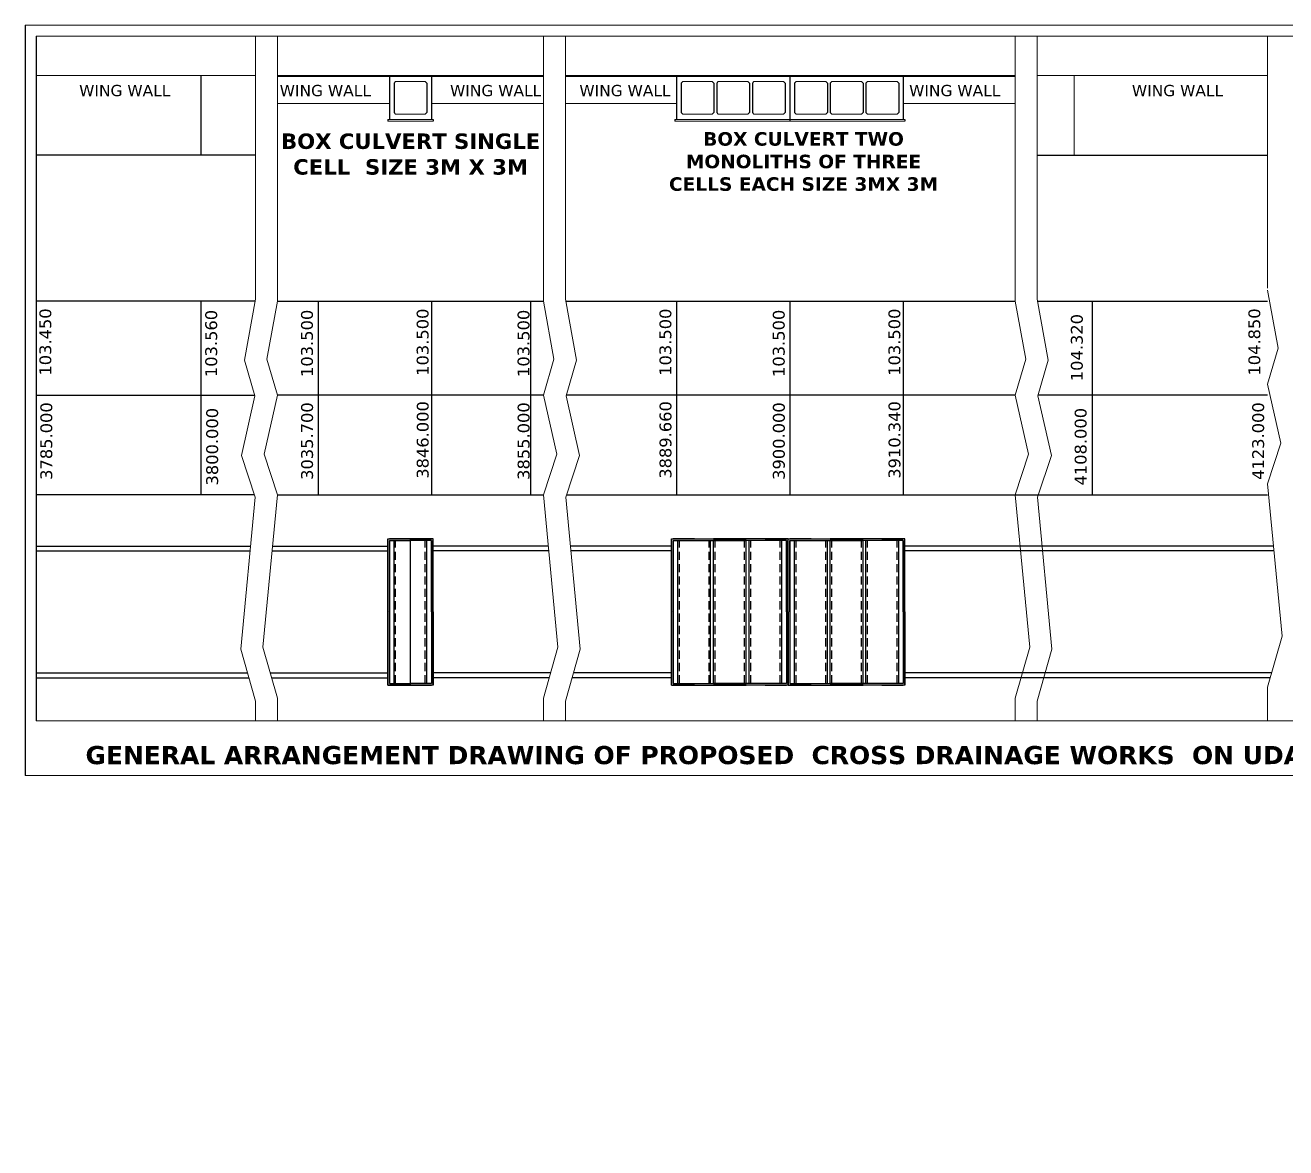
# Model space of a CAD drawing. Header units: metres. Extents: x -237876 to 3149, y -15010 to 96033.
# Drawn here: x -237876 to -122978, y -15010 to 87287 of the extents above; entities that cross this region are included whole.
import ezdxf

# ---------------------------------------------------------------- set-up
doc = ezdxf.new("R2010")
doc.units = ezdxf.units.M
doc.header["$MEASUREMENT"] = 0
doc.linetypes.add('DASHED', pattern=[0.75, 0.5, -0.25])
for name, color, linetype, lineweight in [('EXISTING B WALL', 5, 'Continuous', 30), ('S PROJ', 172, 'Continuous', 0), ('S TEXT', 7, 'Continuous', 20), ('walls', 1, 'Continuous', 30)]:
    doc.layers.add(name, color=color, linetype=linetype, lineweight=lineweight)
doc.styles.add('arial', font='ARIAL.TTF')
doc.styles.get("Standard").update_dxf_attribs({"font": 'verdana.TTF'})

msp = doc.modelspace()

# ---------------------------------------------------------------- linework, layer by layer
for p, q in [((-237875.5, 87286.9), (-237875.5, 18903)), ((-236875.5, 86286.9), (-236875.5, 23903)), ((-221875.5, 82693.3), (-221875.5, 75443.3)), ((-204680.5, 82618.3), (-204680.5, 78688.3)), ((-204260.5, 82018.3), (-204260.5, 79318.3)), ((-201260.5, 82018.3), (-201260.5, 79318.3)), ((-200840.5, 82618.3), (-200840.5, 78688.3)), ((-178520.5, 82618.3), (-178520.5, 78688.3)), ((-178100.5, 82018.3), (-178100.5, 79318.3)), ((-175100.5, 82018.3), (-175100.5, 79318.3)), ((-175100.5, 82018.3), (-175100.5, 79318.3)), ((-174850.5, 82018.3), (-174850.5, 79318.3)), ((-174850.5, 82018.3), (-174850.5, 79318.3)), ((-171850.5, 82018.3), (-171850.5, 79318.3)), ((-171600.5, 82018.3), (-171600.5, 79318.3)), ((-168600.5, 82018.3), (-168600.5, 79318.3)), ((-168180.5, 82618.3), (-168180.5, 78538.3)), ((-168180.5, 82618.3), (-168180.5, 78538.3)), ((-167760.5, 82018.3), (-167760.5, 79318.3)), ((-164760.5, 82018.3), (-164760.5, 79318.3)), ((-164760.5, 82018.3), (-164760.5, 79318.3)), ((-164510.5, 82018.3), (-164510.5, 79318.3)), ((-164510.5, 82018.3), (-164510.5, 79318.3)), ((-161510.5, 82018.3), (-161510.5, 79318.3)), ((-161260.5, 82018.3), (-161260.5, 79318.3)), ((-158260.5, 82018.3), (-158260.5, 79318.3)), ((-157840.5, 82618.3), (-157840.5, 78688.3)), ((-204830.5, 78688.3), (-204830.5, 78538.3)), ((-200690.5, 78688.3), (-200690.5, 78538.3)), ((-178670.5, 78688.3), (-178670.5, 78538.3)), ((-157690.5, 78688.3), (-157690.5, 78538.3)), ((-236825.7, 75593.3), (-236875.5, 75593.3)), ((-216875.5, 75443.3), (-236875.5, 75443.3)), ((-145640.5, 75443.3), (-124640.5, 75443.3)), ((-216908.2, 62134.1), (-236875.5, 62134.1)), ((-221875.5, 62134.1), (-221875.5, 44500.1)), ((-214880.5, 62134.1), (-190640.5, 62134.1)), ((-211180.5, 62134.1), (-211180.5, 44500.1)), ((-200840.5, 62134.1), (-200840.5, 44500.1)), ((-191819.8, 62134.1), (-191819.8, 44500.1)), ((-188607.8, 62134.1), (-147640.5, 62134.1)), ((-178520.5, 62134.1), (-178520.5, 44500.1)), ((-168180.5, 62134.1), (-168180.5, 44500.1)), ((-157840.5, 62134.1), (-157840.5, 44500.1)), ((-145607.8, 62134.1), (-124640.5, 62134.1)), ((-140640.5, 62134.1), (-140640.5, 44500.1)), ((-236875.5, 53567.1), (-216958.6, 53567.1)), ((-190640.5, 53567.1), (-214880.5, 53567.1)), ((-147640.5, 53567.1), (-188557.5, 53567.1)), ((-124640.5, 53567.1), (-145557.5, 53567.1)), ((-216982.1, 44500.1), (-236875.5, 44500.1)), ((-214880.5, 44500.1), (-190640.5, 44500.1)), ((-188534, 44500.1), (-167640.5, 44500.1)), ((-176520.5, 44500.1), (-124640.5, 44500.1))]:
    msp.add_line(p, q)
at = {"layer": 'EXISTING B WALL'}
for p, q in [((-236875.5, 39825.7), (-217330.7, 39825.7)), ((-236875.5, 39375.7), (-217373.6, 39375.7)), ((-215369.5, 39375.7), (-204830.5, 39375.7)), ((-215326.6, 39825.7), (-204830.5, 39825.7)), ((-190194.5, 39825.7), (-200690.5, 39825.7)), ((-190151.5, 39375.7), (-200690.5, 39375.7)), ((-178970.5, 39825.7), (-188185.4, 39825.7)), ((-178970.5, 39375.7), (-188142.5, 39375.7)), ((-124099.1, 39825.7), (-157690.5, 39825.7)), ((-124056.1, 39375.7), (-157690.5, 39375.7)), ((-236875.5, 28275.7), (-217611.2, 28275.7)), ((-236875.5, 27825.7), (-217483.2, 27825.7)), ((-215536.9, 28275.7), (-204830.5, 28275.7)), ((-215408.9, 27825.7), (-204830.5, 27825.7)), ((-189984.2, 28275.7), (-200690.5, 28275.7)), ((-190112.1, 27825.7), (-200690.5, 27825.7)), ((-178970.5, 27825.7), (-188032.8, 27825.7)), ((-178970.5, 28275.7), (-187904.8, 28275.7)), ((-124268.5, 28275.7), (-157690.5, 28275.7)), ((-124396.5, 27825.7), (-157690.5, 27825.7))]:
    msp.add_line(p, q, dxfattribs=at)
at = {"layer": 'S TEXT'}
for p, q in [((-237875.5, 87286.9), (-21640.5, 87286.9)), ((-236875.5, 86286.9), (-22640.5, 86286.9)), ((-216875.5, 62314.2), (-216875.5, 86286.9)), ((-214880.5, 62134.1), (-214880.5, 86286.9)), ((-190640.5, 62134.1), (-190640.5, 86286.9)), ((-188640.5, 73778.5), (-188640.5, 86286.9)), ((-188640.5, 62314.2), (-188640.5, 86286.9)), ((-147640.5, 62134.1), (-147640.5, 86286.9)), ((-145640.5, 62314.2), (-145640.5, 86286.9)), ((-124640.5, 63314.2), (-124640.5, 86286.9)), ((-216875.5, 82693.3), (-236875.5, 82693.3)), ((-204680.5, 82693.3), (-214880.5, 82693.3)), ((-204680.5, 82618.3), (-214880.5, 82618.3)), ((-207510.5, 82693.3), (-200840.5, 82693.3)), ((-207510.5, 82618.3), (-200840.5, 82618.3)), ((-198010.5, 82693.3), (-204680.5, 82693.3)), ((-198010.5, 82618.3), (-204680.5, 82618.3)), ((-204110.5, 82168.3), (-204260.5, 82018.3)), ((-204110.5, 82168.3), (-201410.5, 82168.3)), ((-201410.5, 82168.3), (-204110.5, 82168.3)), ((-201410.5, 82168.3), (-201260.5, 82018.3)), ((-200840.5, 82693.3), (-190640.5, 82693.3)), ((-200840.5, 82618.3), (-190640.5, 82618.3)), ((-188640.5, 82693.3), (-147640.5, 82693.3)), ((-188640.5, 82693.3), (-147640.5, 82693.3)), ((-188640.5, 82618.3), (-147640.5, 82618.3)), ((-177950.5, 82168.3), (-178100.5, 82018.3)), ((-175250.5, 82168.3), (-177950.5, 82168.3)), ((-175250.5, 82168.3), (-175100.5, 82018.3)), ((-175250.5, 82168.3), (-175100.5, 82018.3)), ((-174700.5, 82168.3), (-174850.5, 82018.3)), ((-174700.5, 82168.3), (-174850.5, 82018.3)), ((-174700.5, 82168.3), (-172000.5, 82168.3)), ((-172000.5, 82168.3), (-174700.5, 82168.3)), ((-172000.5, 82168.3), (-171850.5, 82018.3)), ((-171450.5, 82168.3), (-171600.5, 82018.3)), ((-171450.5, 82168.3), (-168750.5, 82168.3)), ((-168750.5, 82168.3), (-168600.5, 82018.3)), ((-167610.5, 82168.3), (-167760.5, 82018.3)), ((-164910.5, 82168.3), (-167610.5, 82168.3)), ((-164910.5, 82168.3), (-164760.5, 82018.3)), ((-164910.5, 82168.3), (-164760.5, 82018.3)), ((-164360.5, 82168.3), (-164510.5, 82018.3)), ((-164360.5, 82168.3), (-164510.5, 82018.3)), ((-164360.5, 82168.3), (-161660.5, 82168.3)), ((-161660.5, 82168.3), (-164360.5, 82168.3)), ((-161660.5, 82168.3), (-161510.5, 82018.3)), ((-161110.5, 82168.3), (-161260.5, 82018.3)), ((-161110.5, 82168.3), (-158410.5, 82168.3)), ((-158410.5, 82168.3), (-158260.5, 82018.3)), ((-145640.5, 82693.3), (-124640.5, 82693.3)), ((-142258, 75443.3), (-142258, 82693.3)), ((-124640.5, 75443.3), (-124640.5, 82693.3)), ((-214880.5, 80168.3), (-204680.5, 80168.3)), ((-204260.5, 79318.3), (-204110.5, 79168.3)), ((-201260.5, 79318.3), (-201410.5, 79168.3)), ((-190640.5, 80168.3), (-200840.5, 80168.3)), ((-178520.5, 80168.3), (-188640.5, 80168.3)), ((-178100.5, 79318.3), (-177950.5, 79168.3)), ((-178100.5, 79318.3), (-177950.5, 79168.3)), ((-175250.5, 79168.3), (-175100.5, 79318.3)), ((-175100.5, 79318.3), (-175250.5, 79168.3)), ((-174850.5, 79318.3), (-174700.5, 79168.3)), ((-174700.5, 79168.3), (-174850.5, 79318.3)), ((-172000.5, 79168.3), (-171850.5, 79318.3)), ((-171600.5, 79318.3), (-171450.5, 79168.3)), ((-168600.5, 79318.3), (-168750.5, 79168.3)), ((-167760.5, 79318.3), (-167610.5, 79168.3)), ((-164910.5, 79168.3), (-164760.5, 79318.3)), ((-164760.5, 79318.3), (-164910.5, 79168.3)), ((-164510.5, 79318.3), (-164360.5, 79168.3)), ((-164360.5, 79168.3), (-164510.5, 79318.3)), ((-161660.5, 79168.3), (-161510.5, 79318.3)), ((-161260.5, 79318.3), (-161110.5, 79168.3)), ((-158260.5, 79318.3), (-158410.5, 79168.3)), ((-157840.5, 80168.3), (-147640.5, 80168.3)), ((-204830.5, 78688.3), (-202760.5, 78688.3)), ((-204830.5, 78538.3), (-202760.5, 78538.3)), ((-202760.5, 78688.3), (-204680.5, 78688.3)), ((-204110.5, 79168.3), (-201410.5, 79168.3)), ((-201410.5, 79168.3), (-204110.5, 79168.3)), ((-200690.5, 78688.3), (-202760.5, 78688.3)), ((-202760.5, 78688.3), (-200840.5, 78688.3)), ((-200690.5, 78538.3), (-202760.5, 78538.3)), ((-178670.5, 78688.3), (-157840.5, 78688.3)), ((-157690.5, 78538.3), (-178670.5, 78538.3)), ((-157690.5, 78688.3), (-178520.5, 78688.3)), ((-175250.5, 79168.3), (-177950.5, 79168.3)), ((-174700.5, 79168.3), (-172000.5, 79168.3)), ((-172000.5, 79168.3), (-174700.5, 79168.3)), ((-171450.5, 79168.3), (-168750.5, 79168.3)), ((-164910.5, 79168.3), (-167610.5, 79168.3)), ((-164360.5, 79168.3), (-161660.5, 79168.3)), ((-161660.5, 79168.3), (-164360.5, 79168.3)), ((-161110.5, 79168.3), (-158410.5, 79168.3)), ((-216875.5, 62314.2), (-217885.7, 56751.4)), ((-214880.5, 62134.1), (-215838.7, 56857.8)), ((-190640.5, 62134.1), (-189682.4, 56857.8)), ((-188640.5, 62314.2), (-187630.3, 56751.4)), ((-147640.5, 62134.1), (-146682.4, 56857.8)), ((-145640.5, 62314.2), (-144630.3, 56751.4)), ((-124640.5, 63134.1), (-123682.4, 57857.8)), ((-123682.4, 57857.8), (-124640.5, 54567.1)), ((-217885.7, 56751.4), (-216940.4, 53504.7)), ((-215838.7, 56857.8), (-214880.5, 53567.1)), ((-189682.4, 56857.8), (-190640.5, 53567.1)), ((-187630.3, 56751.4), (-188575.6, 53504.7)), ((-146682.4, 56857.8), (-147640.5, 53567.1)), ((-144630.3, 56751.4), (-145575.6, 53504.7)), ((-124640.5, 54567.1), (-123421, 49188)), ((-216940.4, 53504.7), (-218168.5, 48087.9)), ((-214880.5, 53567.1), (-216100.1, 48188)), ((-190640.5, 53567.1), (-189421, 48188)), ((-188575.6, 53504.7), (-187347.5, 48087.9)), ((-147640.5, 53567.1), (-146421, 48188)), ((-145575.6, 53504.7), (-144347.5, 48087.9)), ((-123421, 49188), (-124640.5, 45500.1)), ((-218168.5, 48087.9), (-216906.4, 44271.4)), ((-216100.1, 48188), (-214880.5, 44500.1)), ((-189421, 48188), (-190640.5, 44500.1)), ((-187347.5, 48087.9), (-188609.6, 44271.4)), ((-146421, 48188), (-147640.5, 44500.1)), ((-144347.5, 48087.9), (-145609.6, 44271.4)), ((-124640.5, 45500.1), (-123316.4, 31623.7)), ((-216906.4, 44271.4), (-218226.4, 30438.8)), ((-214880.5, 44500.1), (-216204.7, 30623.7)), ((-190640.5, 44500.1), (-189316.4, 30623.7)), ((-188609.6, 44271.4), (-187289.7, 30438.8)), ((-147640.5, 44500.1), (-146316.4, 30623.7)), ((-145609.6, 44271.4), (-144289.7, 30438.8)), ((-123316.4, 31623.7), (-124640.5, 26967.8)), ((-218226.4, 30438.8), (-216875.5, 25688.9)), ((-216204.7, 30623.7), (-214880.5, 25967.8)), ((-216204.7, 30623.7), (-214880.5, 25967.8)), ((-189316.4, 30623.7), (-190640.5, 25967.8)), ((-187289.7, 30438.8), (-188640.5, 25688.9)), ((-146316.4, 30623.7), (-147640.5, 25967.8)), ((-144289.7, 30438.8), (-145640.5, 25688.9)), ((-124640.5, 23903), (-124640.5, 26967.8)), ((-216875.5, 23903), (-216875.5, 25688.9)), ((-214880.5, 23903), (-214880.5, 25967.8)), ((-190640.5, 23903), (-190640.5, 25967.8)), ((-188640.5, 23903), (-188640.5, 25688.9)), ((-147640.5, 23903), (-147640.5, 25967.8)), ((-145640.5, 23903), (-145640.5, 25688.9)), ((-22640.5, 23903), (-236875.5, 23903)), ((-21640.5, 18903), (-237875.5, 18903))]:
    msp.add_line(p, q, dxfattribs=at)
at = {"layer": 'walls'}
for p, q in [((-204830.5, 40494.2), (-202760.5, 40494.2)), ((-202730.5, 40494.2), (-204680.5, 40494.2)), ((-204680.5, 40494.2), (-202730.5, 40494.2)), ((-202730.5, 40494.2), (-204680.5, 40494.2)), ((-204680.5, 40344.2), (-202880.5, 40344.2)), ((-204680.5, 40344.2), (-202760.5, 40344.2)), ((-204680.5, 40344.2), (-204680.5, 27307.2)), ((-202790.5, 40494.2), (-200840.5, 40494.2)), ((-200840.5, 40494.2), (-202790.5, 40494.2)), ((-202790.5, 40494.2), (-200840.5, 40494.2)), ((-200690.5, 40494.2), (-202760.5, 40494.2)), ((-200840.5, 40344.2), (-202760.5, 40344.2)), ((-200840.5, 40344.2), (-202640.5, 40344.2)), ((-200840.5, 40344.2), (-200840.5, 27307.2)), ((-178970.5, 40494.2), (-172150.5, 40494.2)), ((-176870.5, 40494.2), (-178820.5, 40494.2)), ((-178820.5, 40494.2), (-176870.5, 40494.2)), ((-176870.5, 40494.2), (-178820.5, 40494.2)), ((-178820.5, 40344.2), (-177020.5, 40344.2)), ((-178820.5, 40344.2), (-172150.5, 40344.2)), ((-178820.5, 40344.2), (-178820.5, 27307.2)), ((-168330.5, 40494.2), (-175150.5, 40494.2)), ((-168480.5, 40344.2), (-175150.5, 40344.2)), ((-170430.5, 40494.2), (-168480.5, 40494.2)), ((-168480.5, 40494.2), (-170430.5, 40494.2)), ((-170430.5, 40494.2), (-168480.5, 40494.2)), ((-168480.5, 40344.2), (-170280.5, 40344.2)), ((-168480.5, 40344.2), (-168480.5, 27307.2)), ((-168330.5, 40494.2), (-161510.5, 40494.2)), ((-166230.5, 40494.2), (-168180.5, 40494.2)), ((-168180.5, 40494.2), (-166230.5, 40494.2)), ((-166230.5, 40494.2), (-168180.5, 40494.2)), ((-168180.5, 40344.2), (-166380.5, 40344.2)), ((-168180.5, 40344.2), (-161510.5, 40344.2)), ((-168180.5, 40344.2), (-168180.5, 27307.2)), ((-157690.5, 40494.2), (-164510.5, 40494.2)), ((-157840.5, 40344.2), (-164510.5, 40344.2)), ((-159790.5, 40494.2), (-157840.5, 40494.2)), ((-157840.5, 40494.2), (-159790.5, 40494.2)), ((-159790.5, 40494.2), (-157840.5, 40494.2)), ((-157840.5, 40344.2), (-159640.5, 40344.2)), ((-157840.5, 40344.2), (-157840.5, 27307.2)), ((-204830.5, 27157.2), (-202760.5, 27157.2)), ((-204680.5, 27307.2), (-202880.5, 27307.2)), ((-204680.5, 27307.2), (-202760.5, 27307.2)), ((-202730.5, 27157.2), (-204680.5, 27157.2)), ((-204680.5, 27157.2), (-202730.5, 27157.2)), ((-202730.5, 27157.2), (-204680.5, 27157.2)), ((-202790.5, 27157.2), (-200840.5, 27157.2)), ((-200840.5, 27157.2), (-202790.5, 27157.2)), ((-202790.5, 27157.2), (-200840.5, 27157.2)), ((-200840.5, 27307.2), (-202760.5, 27307.2)), ((-200690.5, 27157.2), (-202760.5, 27157.2)), ((-200840.5, 27307.2), (-202640.5, 27307.2)), ((-178970.5, 27157.2), (-172150.5, 27157.2)), ((-178820.5, 27307.2), (-177020.5, 27307.2)), ((-178820.5, 27307.2), (-172150.5, 27307.2)), ((-176870.5, 27157.2), (-178820.5, 27157.2)), ((-178820.5, 27157.2), (-176870.5, 27157.2)), ((-176870.5, 27157.2), (-178820.5, 27157.2)), ((-168480.5, 27307.2), (-175150.5, 27307.2)), ((-168330.5, 27157.2), (-175150.5, 27157.2)), ((-170430.5, 27157.2), (-168480.5, 27157.2)), ((-168480.5, 27157.2), (-170430.5, 27157.2)), ((-170430.5, 27157.2), (-168480.5, 27157.2)), ((-168480.5, 27307.2), (-170280.5, 27307.2)), ((-168330.5, 27157.2), (-161510.5, 27157.2)), ((-168180.5, 27307.2), (-166380.5, 27307.2)), ((-168180.5, 27307.2), (-161510.5, 27307.2)), ((-166230.5, 27157.2), (-168180.5, 27157.2)), ((-168180.5, 27157.2), (-166230.5, 27157.2)), ((-166230.5, 27157.2), (-168180.5, 27157.2)), ((-157840.5, 27307.2), (-164510.5, 27307.2)), ((-157690.5, 27157.2), (-164510.5, 27157.2)), ((-159790.5, 27157.2), (-157840.5, 27157.2)), ((-157840.5, 27157.2), (-159790.5, 27157.2)), ((-159790.5, 27157.2), (-157840.5, 27157.2)), ((-157840.5, 27307.2), (-159640.5, 27307.2))]:
    msp.add_line(p, q, dxfattribs=at)
at = {"layer": 'walls', "linetype": 'ByBlock', "ltscale": 1500}
for p, q in [((-204830.5, 27157.2), (-204830.5, 40494.2)), ((-204260.5, 27307.2), (-204260.5, 40344.2)), ((-202760.5, 27157.2), (-202760.5, 40494.2)), ((-202760.5, 27157.2), (-202760.5, 40494.2)), ((-201260.5, 27307.2), (-201260.5, 40344.2)), ((-200690.5, 27157.2), (-200690.5, 40494.2)), ((-178970.5, 27157.2), (-178970.5, 40494.2)), ((-178400.5, 27307.2), (-178400.5, 40344.2)), ((-175400.5, 27307.2), (-175400.5, 40344.2)), ((-175150.5, 27307.2), (-175150.5, 40344.2)), ((-175150.5, 27307.2), (-175150.5, 40344.2)), ((-172150.5, 27307.2), (-172150.5, 40344.2)), ((-171900.5, 27307.2), (-171900.5, 40344.2)), ((-168900.5, 27307.2), (-168900.5, 40344.2)), ((-168330.5, 27157.2), (-168330.5, 40494.2)), ((-168330.5, 27157.2), (-168330.5, 40494.2)), ((-167760.5, 27307.2), (-167760.5, 40344.2)), ((-164760.5, 27307.2), (-164760.5, 40344.2)), ((-164510.5, 27307.2), (-164510.5, 40344.2)), ((-164510.5, 27307.2), (-164510.5, 40344.2)), ((-161510.5, 27307.2), (-161510.5, 40344.2)), ((-161260.5, 27307.2), (-161260.5, 40344.2)), ((-158260.5, 27307.2), (-158260.5, 40344.2)), ((-157690.5, 27157.2), (-157690.5, 40494.2))]:
    msp.add_line(p, q, dxfattribs=at)
at = {"layer": 'walls', "ltscale": 1500}
for p, q in [((-204680.5, 33825.7), (-204680.5, 40344.2)), ((-200840.5, 33825.7), (-200840.5, 40344.2)), ((-178820.5, 33825.7), (-178820.5, 40344.2)), ((-168480.5, 33825.7), (-168480.5, 40344.2)), ((-168180.5, 33825.7), (-168180.5, 40344.2)), ((-157840.5, 33825.7), (-157840.5, 40344.2)), ((-204830.5, 33825.7), (-204830.5, 27157.2)), ((-204680.5, 33825.7), (-204680.5, 27307.2)), ((-200840.5, 33825.7), (-200840.5, 27307.2)), ((-200690.5, 33825.7), (-200690.5, 27157.2)), ((-178970.5, 33825.7), (-178970.5, 27157.2)), ((-178820.5, 33825.7), (-178820.5, 27307.2)), ((-168480.5, 33825.7), (-168480.5, 27307.2)), ((-168330.5, 33825.7), (-168330.5, 27157.2)), ((-168330.5, 33825.7), (-168330.5, 27157.2)), ((-168180.5, 33825.7), (-168180.5, 27307.2)), ((-157840.5, 33825.7), (-157840.5, 27307.2)), ((-157690.5, 33825.7), (-157690.5, 27157.2))]:
    msp.add_line(p, q, dxfattribs=at)
at = {"layer": 'walls', "linetype": 'DASHED', "ltscale": 1500}
for p, q in [((-204110.5, 27307.2), (-204110.5, 40344.2)), ((-201410.5, 27307.2), (-201410.5, 40344.2)), ((-178250.5, 27307.2), (-178250.5, 40344.2)), ((-175550.5, 27307.2), (-175550.5, 40344.2)), ((-175000.5, 27307.2), (-175000.5, 40344.2)), ((-172300.5, 27307.2), (-172300.5, 40344.2)), ((-171750.5, 27307.2), (-171750.5, 40344.2)), ((-169050.5, 27307.2), (-169050.5, 40344.2)), ((-167610.5, 27307.2), (-167610.5, 40344.2)), ((-164910.5, 27307.2), (-164910.5, 40344.2)), ((-164360.5, 27307.2), (-164360.5, 40344.2)), ((-161660.5, 27307.2), (-161660.5, 40344.2)), ((-161110.5, 27307.2), (-161110.5, 40344.2)), ((-158410.5, 27307.2), (-158410.5, 40344.2))]:
    msp.add_line(p, q, dxfattribs=at)

# ---------------------------------------------------------------- texts
for s, rotation, p in [('103.450', 89.999998, (-235502.2, 55357.7)), ('103.560', 89.999998, (-220385.1, 55219.1)), ('103.500', 89.999999, (-211655.2, 55234)), ('103.500', 89.999999, (-201115.2, 55338.2)), ('103.500', 89.999999, (-191918.6, 55234)), ('103.500', 89.999999, (-178986.5, 55338.2)), ('103.500', 89.999999, (-168655.2, 55234)), ('103.500', 89.999999, (-158115.2, 55338.2)), ('104.850', 89.999999, (-125305.3, 55357.7)), ('104.320', 89.999999, (-141485.3, 54844)), ('3846.000', 89.999999, (-201106.8, 45960.4)), ('3889.660', 89.999999, (-178978.1, 45960.4)), ('3910.340', 89.999999, (-158106.8, 45960.4)), ('3785.000', 89.999998, (-235414.6, 45857.7)), ('3800.000', 89.999998, (-220297.5, 45344)), ('3035.700', 89.999999, (-211646.8, 45856.2)), ('3855.000', 89.999999, (-191910.2, 45856.2)), ('3900.000', 89.999999, (-168646.8, 45856.2)), ('4108.000', 89.999999, (-141138.6, 45344)), ('4123.000', 89.999999, (-124958.5, 45857.7))]:
    msp.add_text(s, height=1080, rotation=rotation).set_placement(p)
at = {"insert": (-242661.3, 21603.8), "char_height": 1756, "width": 14566778, "attachment_point": 1}
msp.add_mtext('{\\fVerdana|b1|i0|c0|p34;\\H0.9431x;             GENERAL ARRANGEMENT DRAWING OF PROPOSED  CROSS DRAINAGE WORKS  ON UDAIPUR SISARAMA ROAD FROM KM 3/785  TO KM 4/123 \\fVerdana|b0|i0|c0|p34;}', dxfattribs=at)
at = {"layer": 'S PROJ', "char_height": 0.35, "style": 'arial'}
for insert, attachment_point in [((-135163.5, -15005.4), 9), ((-135128.7, -15005.9), 9), ((-135122.6, -15007.1), 1)]:
    msp.add_mtext('\\A1;', dxfattribs=dict(at, insert=insert, attachment_point=attachment_point))
at = {"layer": 'S TEXT'}
for s, insert, char_height, width, attachment_point in [('WING WALL', (-232959.6, 81846.3), 1025.16, 380675.11, 1), ('WING WALL', (-214678.8, 81846.3), 1025.16, 380675.11, 1), ('WING WALL', (-157308.5, 81846.3), 1025.16, 380675.11, 1), ('WING WALL', (-137005.7, 81846.3), 1025.16, 380675.11, 1), ('{\\fVerdana|b1|i0|c0|p34;BOX CULVERT SINGLE CELL  SIZE 3M X 3M}', (-202746.5, 75532.8), 1407, 26000, 5), ('{\\fVerdana|b1|i0|c0|p34;\\H0.9182x;BOX CULVERT TWO MONOLITHS OF THREE CELLS EACH SIZE 3MX 3M}', (-166936.4, 74857.9), 1344, 26000, 5)]:
    msp.add_mtext(s, dxfattribs=dict(at, insert=insert, char_height=char_height, width=width, attachment_point=attachment_point))
at = {"layer": 'S TEXT', "char_height": 1025.16, "width": 380675.11, "attachment_point": 3, "rotation": 359.999999}
for insert in [(-190842.3, 81846.3), (-179052.6, 81846.3)]:
    msp.add_mtext('WING WALL', dxfattribs=dict(at, insert=insert))
at = {"layer": 'S TEXT', "char_height": 0.2, "style": 'arial'}
for insert, width, attachment_point in [((-135084.9, -14744.3), 0.033, 9), ((-135084.9, -14745.4), 0.033, 9), ((-135084.9, -14746.4), 0.033, 9), ((-135084.9, -14749.5), 0.033, 9), ((-135084.8, -14747.6), 0.033, 9), ((-135084.8, -14749.9), 0.033, 9), ((-135073.5, -14742.5), 0.033, 1), ((-135067.9, -14742.4), 4.017, 1)]:
    msp.add_mtext('\\A1;', dxfattribs=dict(at, insert=insert, width=width, attachment_point=attachment_point))
at = {"layer": 'S TEXT', "char_height": 0.35, "style": 'arial'}
for insert, attachment_point in [((-135164.3, -15004.5), 9), ((-135142.8, -15009.7), 1)]:
    msp.add_mtext('\\A1;', dxfattribs=dict(at, insert=insert, attachment_point=attachment_point))

doc.saveas('drawing.dxf')
